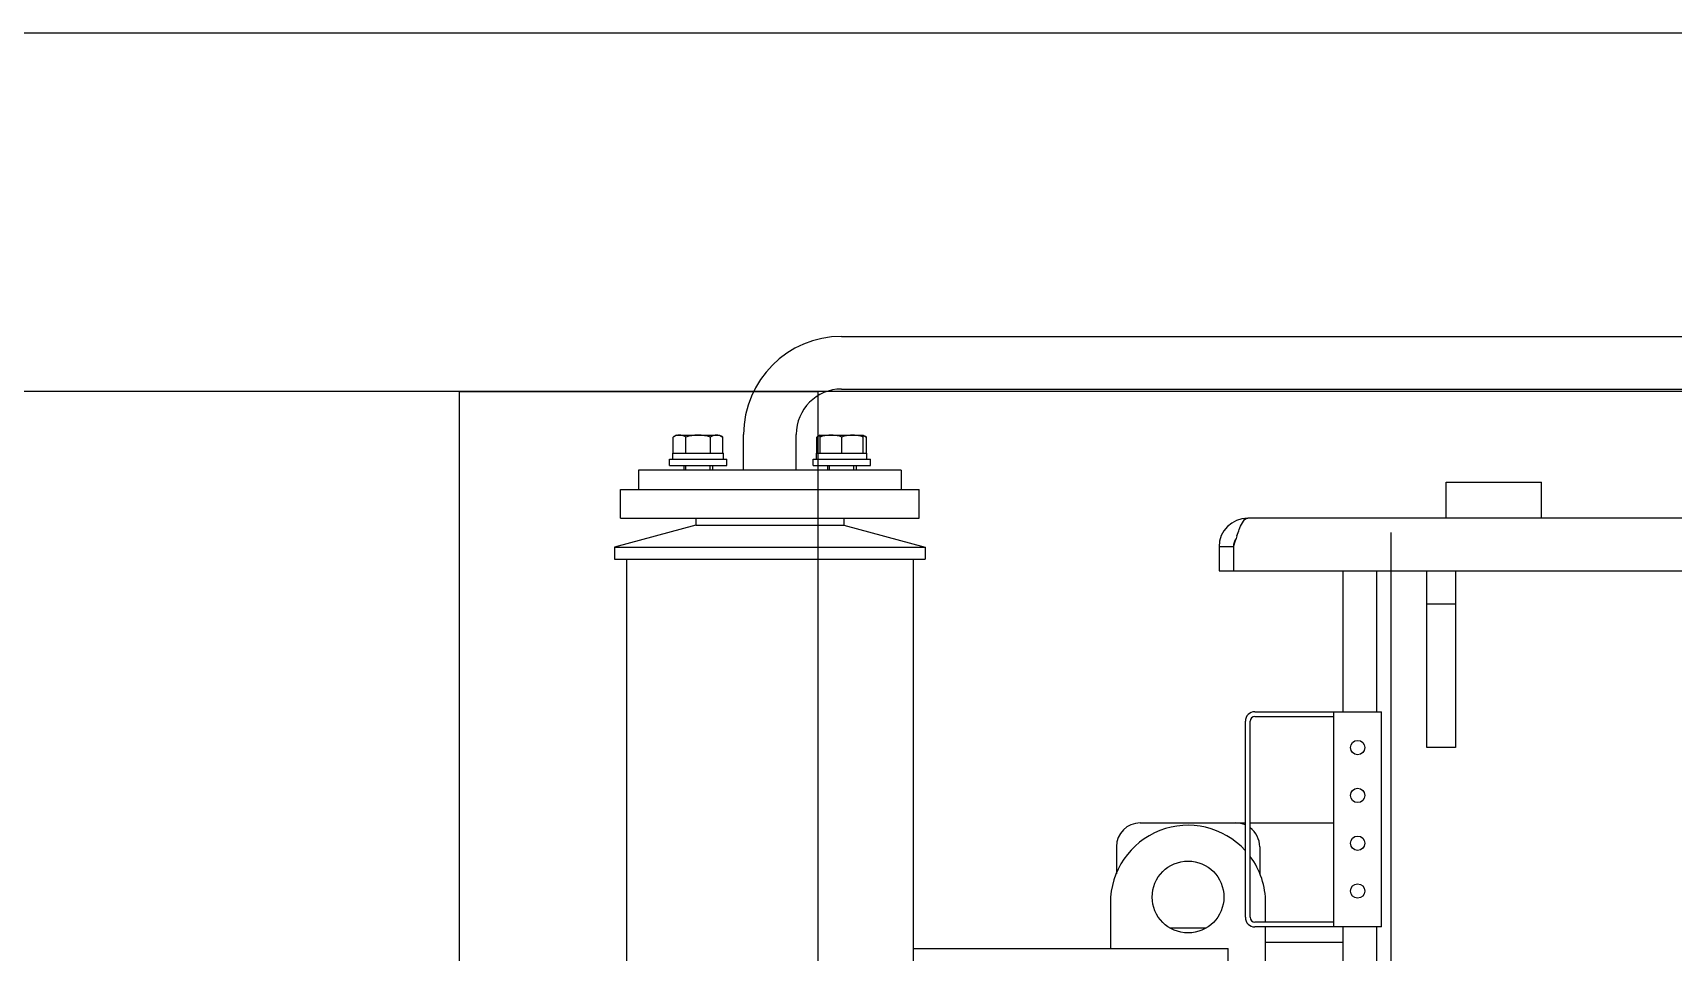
# Model space of a CAD drawing. Extents: x 59521 to 184406, y -1257 to 56672.
# Drawn here: x 85483 to 86170, y 15822 to 16207 of the extents above; entities that cross this region are included whole.
import ezdxf

# ---------------------------------------------------------------- set-up
doc = ezdxf.new("R2010")
doc.units = 0
doc.header["$MEASUREMENT"] = 0
doc.linetypes.add('HIDDEN', pattern=[0.375, 0.25, -0.125])
doc.layers.get('0').update_dxf_attribs({"linetype": 'CONTINUOUS'})
doc.layers.add('00_BUW_DATUM', color=7, linetype='CONTINUOUS')
doc.layers.add('03-JI-ZHUN-XIAN', color=7, linetype='CONTINUOUS')
doc.layers.add('THICK', color=7, linetype='CONTINUOUS', lineweight=0)

# ---------------------------------------------------------------- blocks, each defined once
blk = doc.blocks.new('rt666')
at = {"color": 87, "linetype": 'Continuous'}
for p, q in [((-1270, 477), (-240, 477)), ((-1270, 455), (-251, 455)), ((-1311, 421), (-1311, 436)), ((-1289, 421), (-1289, 436)), ((-1355, 421), (-1355, 413)), ((-1245, 421), (-1355, 421)), ((-1335.15, 421), (-1335.15, 423)), ((-1324.95, 421), (-1324.95, 423)), ((-1275.95, 423), (-1275.95, 421)), ((-1275.05, 421), (-1275.05, 423)), ((-1264.85, 421), (-1264.85, 423)), ((-1263.95, 423), (-1263.95, 421)), ((-1245, 421), (-1245, 413)), ((-1362.5, 401), (-1362.5, 413)), ((-1362.5, 413), (-1237.5, 413)), ((-1237.5, 401), (-1237.5, 413)), ((-1017, 401), (-1017, 416)), ((-1017, 416), (-977, 416)), ((-977, 401), (-977, 416)), ((-1362.5, 401), (-1237.5, 401)), ((-1331, 401), (-1331, 398)), ((-1269, 401), (-1269, 398)), ((-1331, 398), (-1365, 388.89)), ((-1331, 398), (-1269, 398)), ((-1269, 398), (-1235, 388.89)), ((-1365, 388.89), (-1365, 383.89)), ((-1365, 388.89), (-1235, 388.89)), ((-1235, 388.89), (-1235, 383.89)), ((-1365, 383.89), (-1235, 383.89)), ((-1360, 383.89), (-1360, 133)), ((-1240, 383.89), (-1240, 134)), ((-1060, 320), (-1060, 379)), ((-1025, 305), (-1025, 379)), ((-1013, 379), (-1013, 305)), ((-1013, 365), (-1025, 365)), ((-1013, 305), (-1025, 305)), ((-1145, 273.5), (-1105, 273.5)), ((-1105, 273.5), (-1101, 273.5)), ((-1099, 273.5), (-1064, 273.5)), ((-1155, 263.5), (-1155, 252.23)), ((-1095, 263.5), (-1095, 252.23)), ((-1157.5, 240), (-1157.5, 221)), ((-1092.5, 232), (-1092.5, 240)), ((-1117.62, 229.52), (-1132.38, 229.52)), ((-1092.5, 198.4), (-1092.5, 230)), ((-1060, 212.56), (-1060, 230)), ((-1240, 221), (-1108.23, 221)), ((-1108.23, 201), (-1108.23, 221))]:
    blk.add_line(p, q, dxfattribs=at)
blk.add_circle((-1125, 242.5), 15, dxfattribs=at)
for centre, radius, start, end in [((-1270, 436), 41, 90, 180), ((-1270, 436), 19, 90, 180), ((-1125, 240), 32.5, 42.49701, 180), ((-1145, 263.5), 10, 90, 180), ((-1105, 263.5), 10, 66.3959, 90), ((-1105, 263.5), 10, 0, 52.89612), ((-1125, 240), 32.5, 0, 36.7837)]:
    blk.add_arc(centre, radius, start, end, dxfattribs=at)
at = {"layer": '00_BUW_DATUM', "color": 87, "linetype": 'Continuous'}
for p, q in [((-1339.05, 435.7), (-1340.44, 434.9)), ((-1340.44, 428.2), (-1340.44, 434.9)), ((-1339.05, 435.7), (-1321.05, 435.7)), ((-1335.25, 428.2), (-1335.25, 434.9)), ((-1324.86, 428.2), (-1324.86, 434.9)), ((-1321.05, 435.7), (-1319.66, 434.9)), ((-1319.66, 428.2), (-1319.66, 434.9)), ((-1278.95, 435.7), (-1280.34, 434.9)), ((-1280.34, 428.2), (-1280.34, 434.9)), ((-1278.95, 428.2), (-1278.95, 435.7)), ((-1278.95, 435.7), (-1260.95, 435.7)), ((-1269.95, 428.2), (-1269.95, 434.9)), ((-1260.95, 428.2), (-1260.95, 435.7)), ((-1260.95, 435.7), (-1259.56, 434.9)), ((-1259.56, 428.2), (-1259.56, 434.9)), ((-1342.05, 423), (-1342.05, 425.7)), ((-1342.05, 425.7), (-1318.05, 425.7)), ((-1340.6, 425.7), (-1340.6, 428.2)), ((-1340.6, 428.2), (-1319.5, 428.2)), ((-1319.5, 425.7), (-1319.5, 428.2)), ((-1318.05, 423), (-1318.05, 425.7)), ((-1281.95, 423), (-1281.95, 425.7)), ((-1281.95, 425.7), (-1257.95, 425.7)), ((-1280.5, 425.7), (-1280.5, 428.2)), ((-1280.5, 428.2), (-1259.4, 428.2)), ((-1259.4, 425.7), (-1259.4, 428.2)), ((-1257.95, 423), (-1257.95, 425.7)), ((-1342.05, 423), (-1318.05, 423)), ((-1336.05, 423), (-1336.05, 421)), ((-1324.05, 423), (-1324.05, 421)), ((-1281.95, 423), (-1257.95, 423))]:
    blk.add_line(p, q, dxfattribs=at)
for points, knots in [([(-1337.85, 435.7), (-1338.07, 435.7), (-1338.98, 435.62), (-1339.84, 435.24), (-1340.44, 434.9)], [0, 0, 0, 0, 0.241275, 1, 1, 1, 1]), ([(-1335.25, 434.9), (-1335.46, 435.02), (-1336.26, 435.44), (-1337.17, 435.7), (-1337.85, 435.7)], [0, 0, 0, 0, 0.263017, 1, 1, 1, 1]), ([(-1322.26, 435.7), (-1322.48, 435.7), (-1323.39, 435.62), (-1324.26, 435.24), (-1324.86, 434.9)], [0, 0, 0, 0, 0.241275, 1, 1, 1, 1]), ([(-1319.66, 434.9), (-1319.87, 435.02), (-1320.67, 435.44), (-1321.59, 435.7), (-1322.26, 435.7)], [0, 0, 0, 0, 0.263017, 1, 1, 1, 1]), ([(-1278.95, 435.52), (-1279.07, 435.48), (-1279.55, 435.32), (-1280.01, 435.09), (-1280.34, 434.9)], [0, 0, 0, 0, 0.243371, 1, 1, 1, 1]), ([(-1274.45, 435.7), (-1275.59, 435.7), (-1277.12, 435.46), (-1278.58, 435.02), (-1278.95, 434.9)], [0, 0, 0, 0, 0.7481, 1, 1, 1, 1]), ([(-1269.95, 434.9), (-1270.31, 435.02), (-1271.77, 435.46), (-1273.31, 435.7), (-1274.45, 435.7)], [0, 0, 0, 0, 0.2519, 1, 1, 1, 1]), ([(-1265.45, 435.7), (-1266.59, 435.7), (-1268.12, 435.46), (-1269.58, 435.02), (-1269.95, 434.9)], [0, 0, 0, 0, 0.7481, 1, 1, 1, 1]), ([(-1260.95, 434.9), (-1261.31, 435.02), (-1262.77, 435.46), (-1264.31, 435.7), (-1265.45, 435.7)], [0, 0, 0, 0, 0.2519, 1, 1, 1, 1]), ([(-1259.56, 434.9), (-1259.67, 434.96), (-1260.11, 435.21), (-1260.59, 435.41), (-1260.95, 435.52)], [0, 0, 0, 0, 0.257142, 1, 1, 1, 1])]:
    blk.add_open_spline(points, degree=3, knots=knots, dxfattribs=at)
for points in [[(-1330.05, 435.7), (-1331.8, 435.7), (-1333.56, 435.38), (-1335.25, 434.9)], [(-1324.86, 434.9), (-1326.54, 435.38), (-1328.3, 435.7), (-1330.05, 435.7)]]:
    blk.add_open_spline(points, degree=3, dxfattribs=at)
at = {"layer": '03-JI-ZHUN-XIAN', "color": 87, "linetype": 'Continuous'}
for p, q in [((-765.54, 401), (-1100, 401)), ((-1112, 389), (-1112, 379)), ((-1106, 389), (-1112, 389)), ((-1106, 389), (-1106, 379)), ((-1112, 379), (-773.55, 379)), ((-1046, 320), (-1046, 379)), ((-1101, 234), (-1101, 316)), ((-1099, 234), (-1099, 316)), ((-1097, 320), (-1044, 320)), ((-1097, 318), (-1064, 318)), ((-1064, 230), (-1064, 320)), ((-1044, 230), (-1044, 320)), ((-1064, 232), (-1097, 232)), ((-1044, 230), (-1097, 230)), ((-1046, 213.21), (-1046, 230)), ((-1060, 223.5), (-1092.5, 223.5))]:
    blk.add_line(p, q, dxfattribs=at)
at = {"layer": '03-JI-ZHUN-XIAN', "color": 87, "linetype": 'HIDDEN'}
blk.add_line((-1040, 0), (-1040, 395), dxfattribs=at)
at = {"layer": '03-JI-ZHUN-XIAN', "color": 87, "linetype": 'Continuous'}
for centre in [(-1054, 305), (-1054, 285), (-1054, 265), (-1054, 245)]:
    blk.add_circle(centre, 3, dxfattribs=at)
for centre, radius, start, end in [((-1100, 389), 12, 90, 180), ((-1100, 389), 6, 144.48777, 180), ((-1001.55, 358.16), 108.88, 161.00596, 161.61688), ((-1097, 316), 4, 90, 180), ((-1097, 316), 2, 90, 180), ((-1097, 234), 4, 180, 270), ((-1097, 234), 2, 180, 270)]:
    blk.add_arc(centre, radius, start, end, dxfattribs=at)
blk.add_open_spline([(-1104.5, 393.59), (-1103.87, 395.43), (-1103.03, 397.95), (-1101.01, 401), (-1100, 401)], degree=3, knots=[0, 0, 0, 0, 0.658561, 1, 1, 1, 1], dxfattribs=at)
blk.add_open_spline([(-1106, 389), (-1105.63, 390.17), (-1105.26, 391.33), (-1104.87, 392.49)], degree=3, dxfattribs=at)

msp = doc.modelspace()

# ---------------------------------------------------------------- linework, layer by layer
at = {"layer": 'THICK', "lineweight": -3}
for points in [[(82601.983, 16056.528), (82601.983, 16119.528), (82625.983, 16119.528), (82625.983, 16206.528), (94461.983, 16206.528), (94461.983, 16119.528), (94485.983, 16119.528), (94485.983, 16056.528)], [(85811.983, 13604.528), (85661.983, 13604.528), (85661.983, 16056.528), (85811.983, 16056.528)]]:
    msp.add_lwpolyline(points, close=True, dxfattribs=at)

# ---------------------------------------------------------------- block references
msp.add_blockref('rt666', (87091.983, 15602.528))

doc.saveas('drawing.dxf')
